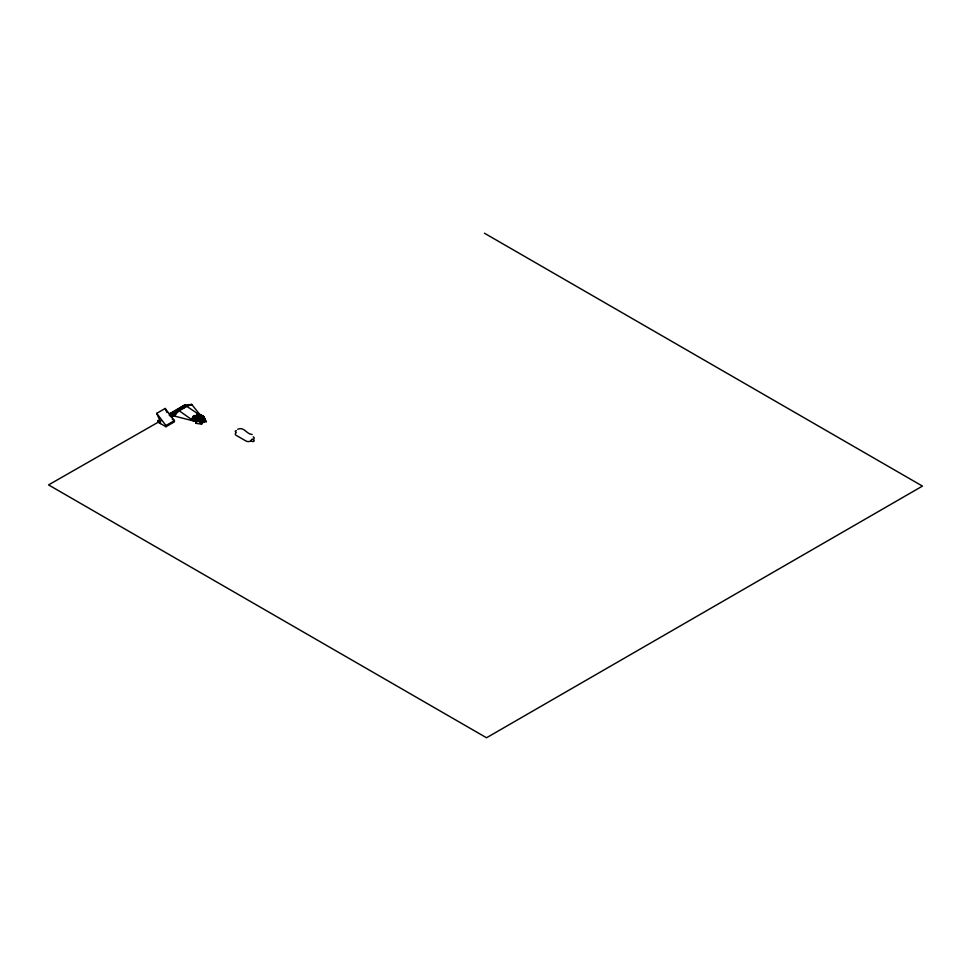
<?xml version="1.0" encoding="UTF-8"?>
<svg xmlns="http://www.w3.org/2000/svg" width="971" height="971" viewBox="0 0 971 971"><rect width="100%" height="100%" fill="white"/><g stroke="black" fill="none" stroke-linecap="round" stroke-linejoin="round"><path stroke-width="1.46" d="M194.188 419.132L194.491 418.003C190.073 421.645 195.802 414.35 194.455 416.316M193.642 415.709C194.953 416.535 193.059 414.568 194.455 417.87L193.812 416.256L194.346 416.571M194.103 415.94L193.921 416.984L194.224 416.353M201.046 415.855L200.912 415.018L198.46 416.438L196.288 415.37L192.598 417.481L192.161 418.792L192.683 417.736M193.108 418.452L192.307 418.707L194.054 418.635M193.933 417.154L192.998 417.457L193.715 416.51L194.151 417.712L194.576 416.013L194.661 419.824L195.45 420.091L193.205 418.974M195.487 415.758L193.399 416.171L193.035 417.372M196.093 418.331L195.268 417.955L196.458 419.593M192.95 417.748L192.1 418.671L193.083 417.87M194.394 417.833C193.168 416.608 194.346 416.256 193.12 417.615M193.363 416.85C193.435 415.26 194.601 416.96 193.957 417.579L193.957 415.819M198.375 420.03L198.387 420.941L198.157 419.848M192.634 418.61L192.525 418.355M194.455 416.68C193.363 416.644 195.11 418.477 193.921 416.231M194.2 417.117L193.909 416.498L194.273 417.154M201.058 420.661L200.73 419.011L196.191 416.401M192.998 417.457L194.139 416.523M193.897 416.498C194.188 416.96 193.496 417.712 193.872 416.341M194.066 416.68C192.646 417.19 194.54 417.53 193.447 416.146M193.217 417.348L193.994 416.377M200.754 421.827L199.759 420.941M203.036 418.21L204.832 418.962M198.242 414.326L198.218 414.277M198.266 414.568L198.12 414.107M200.681 419.205L204.359 417.129L203.57 416.96L202.563 417.627L204.832 419.193M194.018 417.081L192.343 418.683L192.853 418.161M194.977 418.95L195.523 419.557L195.11 418.258M196.239 420.334L196.555 421.159L196.324 420.37M204.517 418.234L202.211 416.729L206.07 421.73L204.493 418.185M195.972 418.295L195.717 419.084L195.778 418.331M198.266 420.394L195.717 418.38L195.596 419.375M199.079 420.783L200.075 421.426L197.975 419.654M196.142 416.547L197.356 421.232M198.193 420.309L198.29 420.953M202.138 421.438L204.493 419.727M202.757 420.746L202.805 421.56M197.793 416.583L196.628 417.506M201.422 421.074L200.378 420.504L201.179 420.589M202.975 417.724L202.502 416.668M203.874 416.972L200.548 419.156M203.995 417.312L204.177 418.817L203.667 417.154M203.983 417.324L203.34 416.231L204.116 417.117L203.085 417.494M195.802 418.683L194.953 418.076L194.224 418.804M193.702 415.734L193.557 418.222M195.705 418.501L195.96 418.489M196.324 419.496C194.443 418.841 198.958 421.717 196.276 418.028M196.931 415.964L196.433 415.357L197.477 415.952M197.149 415.831L198.084 416.316M197.514 413.488L198.679 414.18L197.623 413.464M197.392 416.001L197.501 413.537M195.45 418.768L195.135 417.773L200.718 421.487M197.125 416.814L196.215 417.312M193.969 418.974L195.256 421.329L196.64 421.778L197.307 419.63L195.547 417.494L197.635 416.498M203 418.719C210.331 424.242 186.905 417.676 196.154 417.797M194.066 418.999L195.559 421.183L194.212 419.739M194.212 419.727L194.418 418.537M194.491 419.569L194.334 418.695C194.77 421.45 193.812 417.227 195.377 418.161L194.855 418.137C193.168 419.436 196.907 416.304 196.555 417.336M195.317 418.307L195.669 419.193M195.292 419.144L195.037 419.181M194.382 418.465L194.637 417.773L196.263 418.246M194.188 418.974L194.042 418.355M194.552 418.902L194.71 418.161M197.611 414.059L198.108 414.714M197.077 421.39L197.101 419.363M199.286 421.317L197.89 420.382M202.563 421.705L202.769 422.676M194.88 420.091L195.147 416.207L199.116 413.974L204.359 417.129M204.832 419.375L204.153 422.094L203.667 420.929M194.431 418.974L195.037 418.028M197.514 420.528L196.919 421.62M194.625 419.678C193.812 417.809 196.203 422.009 195.972 420.528M200.706 415.77L201.677 415.94M203.74 420.965C201.325 422.288 203.473 420.868 203.886 421.208M206.083 421.669L202.211 416.729M203.995 421.196L203.934 422.021L203.934 421.39M204.517 419.848L202.004 421.317M201.446 421.147L202.502 422.737M196.628 418.586L196.008 416.535M200.002 418.404L199.116 418.04M203.91 418.938C205.403 419.132 202.223 418.003 204.226 419.096M202.696 421.572L203.218 420.965L202.721 421.523M196.81 421.28L196.81 418.877M204.201 421.73L202.053 422.725M202.818 417.748L202.405 416.68L202.648 417.554M195.778 420.322L196.288 421.329L197.016 420.479L196.955 421.317L195.996 418.185L197.319 420.419L197.04 421.45L195.644 421.268M199.31 419.618L199.905 420.067M200.609 415.139L201.677 416.049L200.912 415.357M199.116 413.974L200.924 416.074M173.615 415.879L179.21 410.782L193.593 420.965L173.615 415.879L171.394 414.605M196.106 417.955L194.418 418.21M199.504 415.054L201.895 415.831L200.779 414.799L199.504 415.054L199.431 414.192L195.814 416.425M196.712 419.945L196.591 420.018M194.928 417.615L194.224 418.452M200.244 414.848L200.827 414.872M196.518 421.669L197.222 421.013L194.916 420.431L194.491 418.732M179.489 409.871L185.048 405.162L169.5 414.132M195.899 418.465L196.834 419.751L195.972 418.525M237.725 429.243C244.34 426.39 246.464 434.365 252.144 434.438M170.362 415.272L185.048 405.744M182.827 408.548L186.153 406.388L184.769 405.587M195.972 420.929L195.559 420.734M160.373 423.526L160.373 421.645L156.707 413.355L165.179 408.463L174.416 420.625L174.416 421.839L165.932 426.742L158.152 422.239L48.55 484.905L486.52 737.766L922.45 486.095L484.48 233.234M169.221 413.986L184.769 404.992L191.748 404.446L201.373 416.462M169.318 415.527L186.153 405.805L184.769 404.992L177.268 409.653L177.268 411.534L171.673 414.763M160.858 421.001L158.431 422.409L158.152 420.37L158.152 422.239M170.143 416.013L186.99 406.291L191.748 404.446L188.957 405.417M171.236 417.263L175.848 414.593M165.932 426.742L165.932 425.529L174.416 420.625L172.195 419.084M193.229 418.792L194.661 419.824M194.989 418.331L195.074 418.404M196.543 415.43L198.46 416.972L200.985 415.333L201.58 416.013M197.963 419.338L197.999 421.123L197.902 419.181L201.58 423.939M204.663 419.241L201.859 417.797L203.34 416.231M196.106 420.504L196.555 421.159M198.521 419.108L200.499 417.967M201.859 417.797L203.934 416.583M195.596 418.319L195.62 419.8L198.218 420.637M201.349 421.111L204.905 418.926M199.553 420.771L201.604 421.96L204.444 420.322L204.177 418.732M252.812 439.365A1.287 0.74 -60 0 0 251.088 440.81L250.785 440.992A3.423 1.978 0 0 1 245.942 440.992L236.256 435.396A3.423 1.978 0 0 1 236.256 432.605L235.65 431.901A1.287 0.74 0 0 1 236.354 430.639M196.834 420.455L196.336 419.994M196.045 417.664L196.858 418.028M196.397 415.357L196.251 416.183M200.791 415.43L200.863 416.11M202.381 422.045L202.563 422.81M194.576 417.797L194.103 417.53M196.797 418.185L201.604 420.892L201.604 421.96M202.951 420.115L206.058 421.717L202.029 416.996M202.053 415.782L200.718 414.653L199.541 415.2L200.791 414.763M194.686 417.773L196.276 418.161M199.795 414.799L200.803 414.86M200.694 415.054L199.82 414.957L201.41 415.272M194.928 417.603L195.559 417.615M195.936 421.402L196.664 421.45M200.499 420.649L200.499 418.974M195.924 421.645L196.591 421.79M202.49 419.848L203.097 420.03M195.766 423.295L201.774 424.181L197.841 419.193L195.656 423.198M198.485 421.438L200.827 421.79M198.582 419.363L198.084 418.902M194.758 419.763L194.928 415.442M199.783 418.27L200.305 418.586M195.292 417.785L196.191 418.185M196.3 421.438L195.147 420.868M251.088 440.81L251.999 441.332A1.287 0.74 0 0 0 253.807 441.332A1.287 0.74 0 0 0 253.807 440.288L253.2 439.584A3.423 1.978 0 0 0 253.2 436.792M200.718 414.653L201.774 415.612M201.859 417.093L202.454 418.149M196.7 418.198L197.489 418.574M178.373 410.308L179.21 410.782L178.373 410.296L178.373 411.437M195.353 421.062L196.276 421.608M195.584 421.402L195.972 421.632M195.996 421.766L194.394 419.739M190.984 419.448L193.593 420.965M158.431 420.528L160.373 421.645M194.953 420.831L196.227 421.584M201.422 415.054L202.041 415.806M201.798 415.976L201.143 415.212L202.114 416.256M156.707 413.355L165.932 425.529M195.232 420.819L194.734 419.618M196.919 418.744L197.356 419.642M196.64 418.914L197.077 419.8M196.518 419.011L196.81 419.715M195.79 420.479L195.778 420.904M165.179 408.463L167.012 412.614M193.205 418.962L193.229 418.1M196.955 419.763L196.943 420.516M202.454 416.656L202.551 417.494M197.586 414.326L197.902 413.78L184.769 404.992L184.769 405.902M196.7 415.418L196.712 416.498M197.586 419.812L197.586 420.929M196.628 421.293L195.596 421.086L196.615 421.305"/></g></svg>
